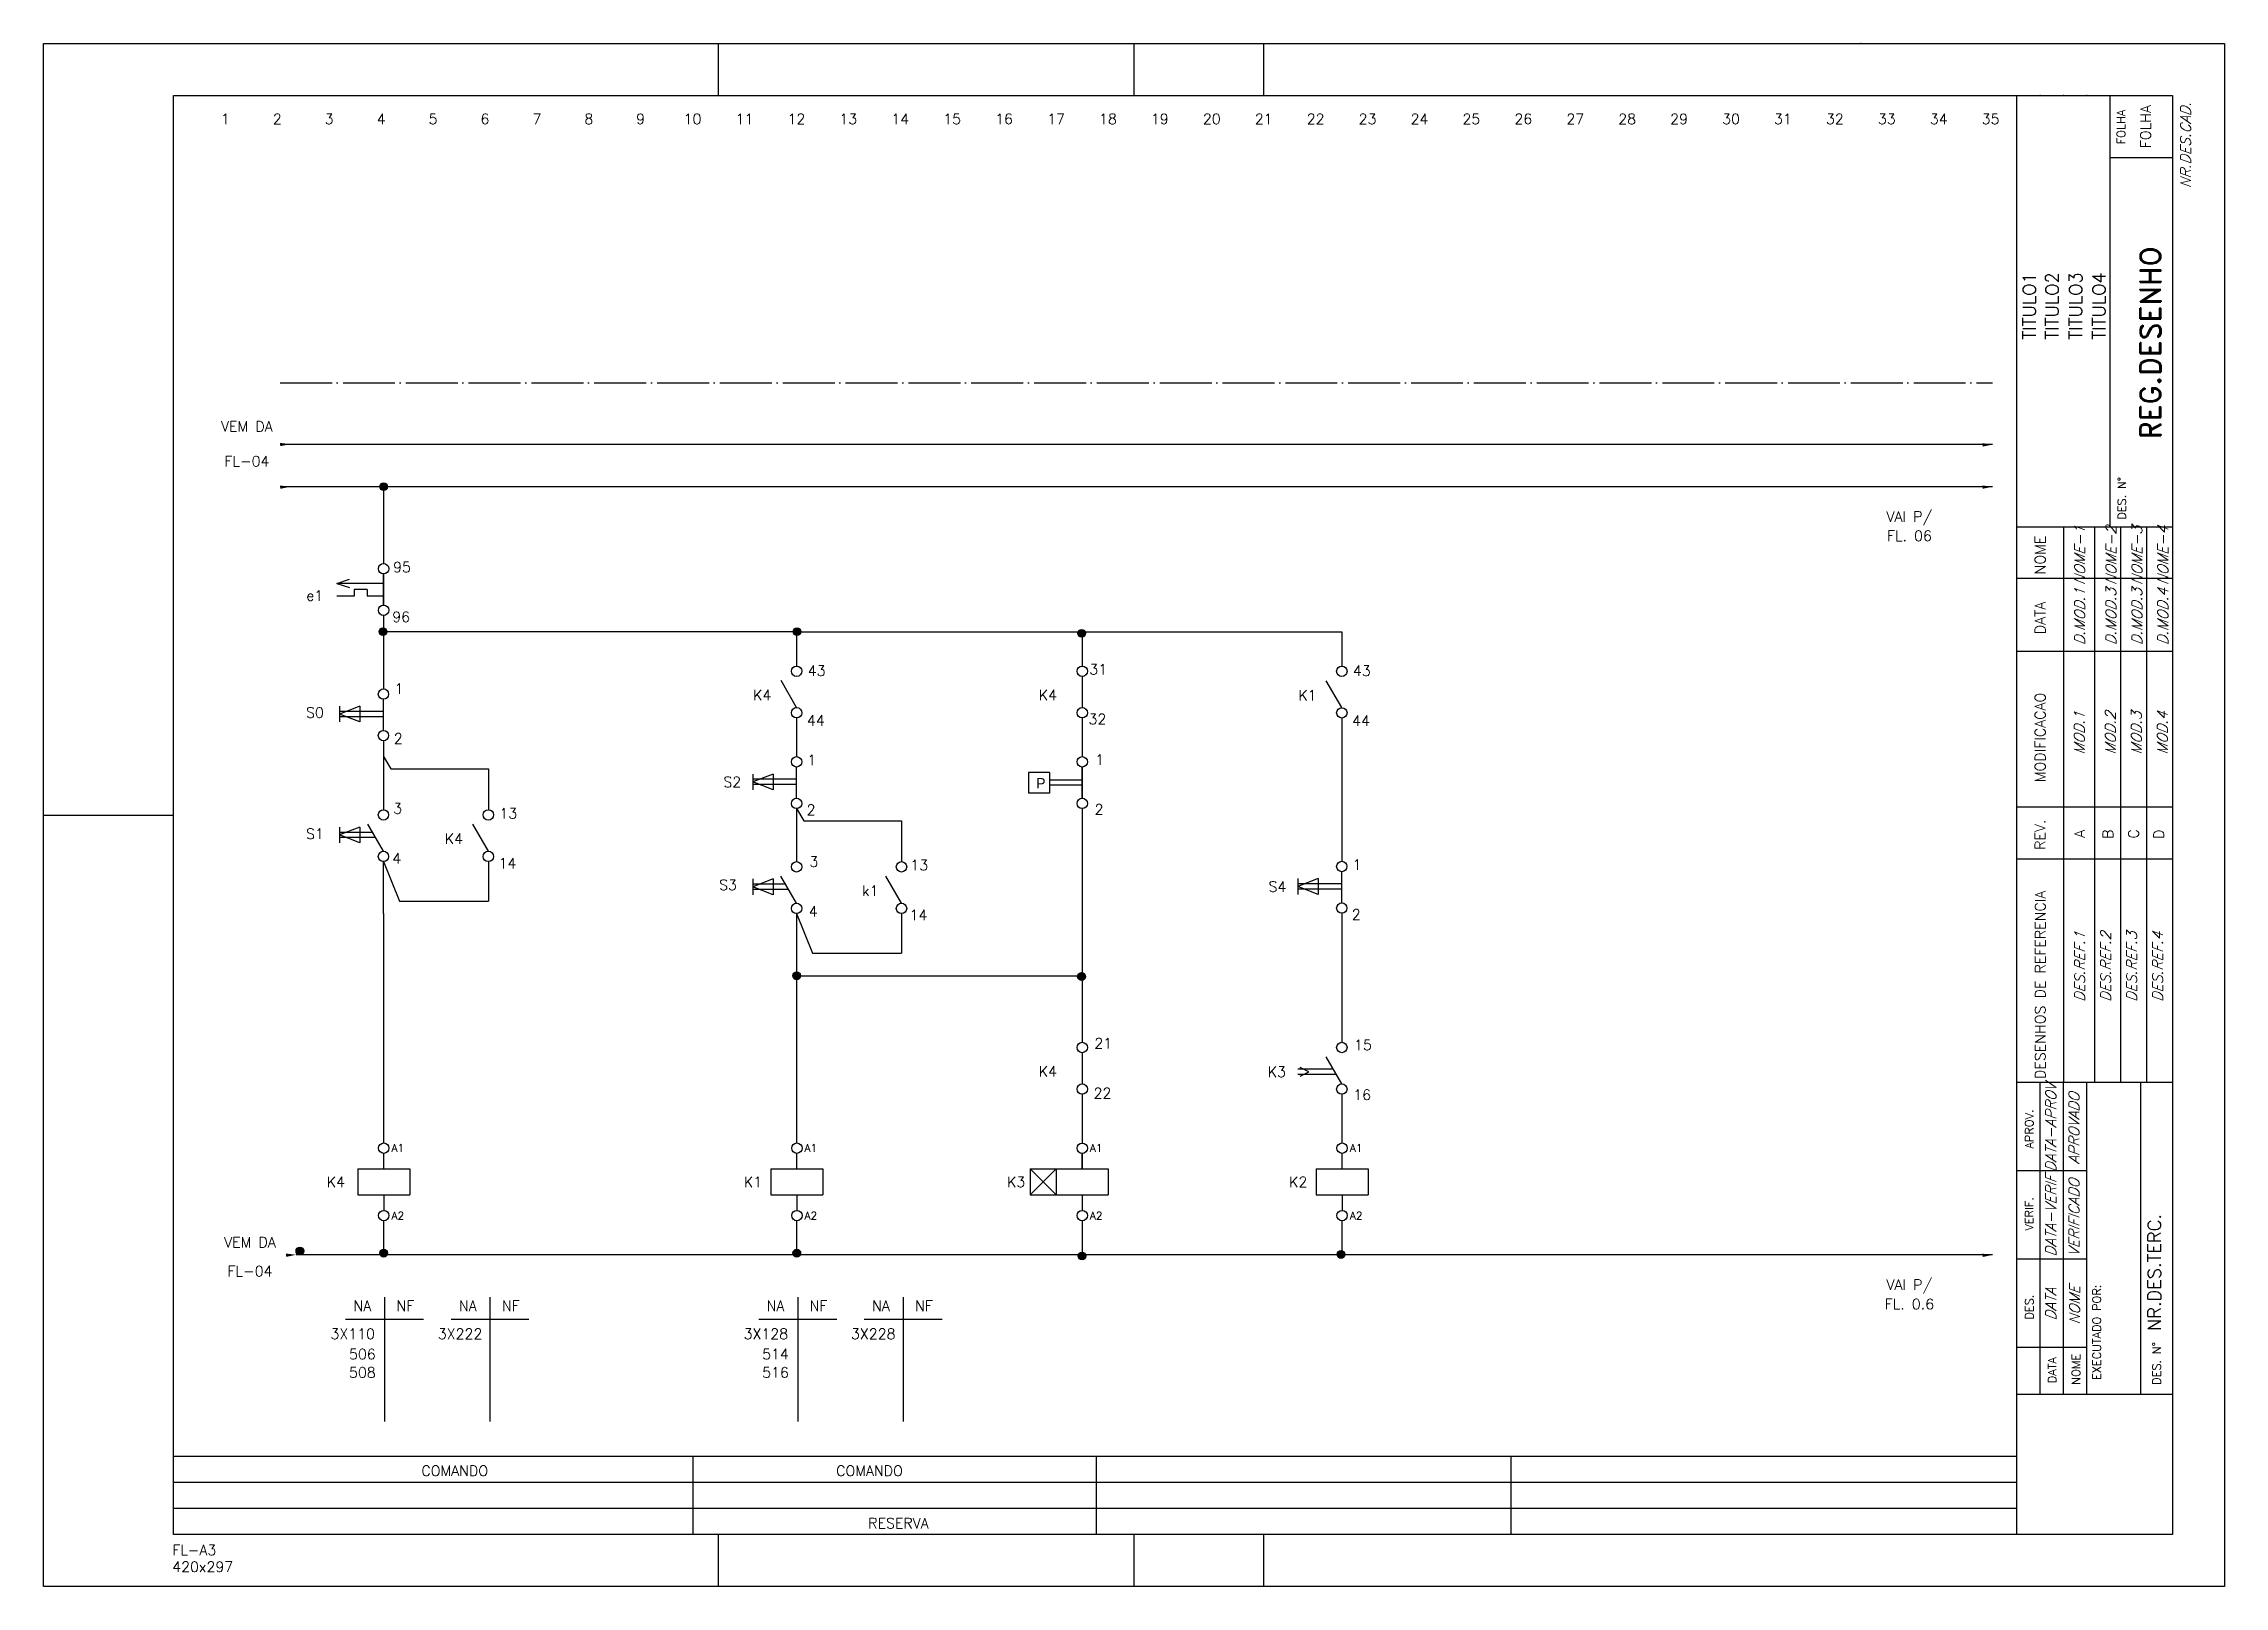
# Model space of a CAD drawing. Extents: x 0 to 420, y 5 to 302.
import ezdxf
from ezdxf.enums import TextEntityAlignment as Align

# ---------------------------------------------------------------- set-up
doc = ezdxf.new("R2010")
doc.units = 0
doc.header["$MEASUREMENT"] = 0
doc.linetypes.add('CENTRO3', pattern=[12, 10, -1, 0, -1])
doc.layers.get('0').update_dxf_attribs({"color": 1, "linetype": 'CONTINUOUS'})
for name, color, linetype in [('CARIMBO', 7, 'CONTINUOUS'), ('CENTRO3', 5, 'CENTRO3'), ('CON', 1, 'CONTINUOUS'), ('DES', 7, 'CONTINUOUS'), ('GERAL', 1, 'CONTINUOUS'), ('SIM', 1, 'CONTINUOUS'), ('TEXTO', 6, 'CONTINUOUS'), ('WIDTH', 4, 'CONTINUOUS')]:
    doc.layers.add(name, color=color, linetype=linetype)
doc.styles.add('ROMAND', font='romand')
doc.styles.add('ROMANS', font='romans')

# ---------------------------------------------------------------- blocks, each defined once
blk = doc.blocks.new('*X6')
at = {"color": 0}
for p, q in [((55.16, -82.02), (55.88, -81.3)), ((55.17, -82.19), (56.04, -81.31)), ((55.2, -81.81), (55.66, -81.34)), ((55.21, -82.32), (56.18, -81.35)), ((55.27, -82.44), (56.3, -81.41)), ((55.34, -82.54), (56.4, -81.49)), ((55.43, -82.63), (56.49, -81.58)), ((55.54, -82.7), (56.56, -81.68)), ((55.66, -82.76), (56.61, -81.8)), ((55.8, -82.79), (56.65, -81.94)), ((55.97, -82.8), (56.65, -82.12)), ((56.21, -82.73), (56.59, -82.36))]:
    blk.add_line(p, q, dxfattribs=at)
blk = doc.blocks.new('CE')
at = {"layer": 'SIM'}
blk.add_circle((0, 0), 0.75, dxfattribs=at)
blk.add_blockref('*X6', (-55.91, 82.05), dxfattribs=at)
blk = doc.blocks.new('DT')
at = {"layer": 'CON'}
for p, q in [((-8.99, 6.16), (-6.54, 6.99)), ((0, 6.16), (-8.99, 6.16)), ((-8.99, 6.16), (-6.54, 5.36)), ((-3.17, 5), (-5.67, 5)), ((-5.67, 5), (-5.67, 3.7)), ((-3.17, 5), (-3.17, 3.7)), ((-5.67, 3.7), (-9, 3.7)), ((0, 3.7), (-3.17, 3.7))]:
    blk.add_line(p, q, dxfattribs=at)
at = {"layer": 'CON', "color": 4}
blk.add_line((0, 2), (0, 8), dxfattribs=at)
at = {"layer": 'CON'}
for centre in [(0, 9), (0, 1)]:
    blk.add_circle(centre, 1, dxfattribs=at)
at = {"color": 6, "style": 'ROMANS'}
for tag, p in [('CONTATO1', (1.46, 8.31)), ('CONTATO2', (1.46, 0.3))]:
    blk.add_attdef(tag, p, '', height=1.5, dxfattribs=at)
blk.add_attdef('POSICAO', text='', height=2, dxfattribs=at).set_placement((-9.99, 4.16), align=Align.RIGHT)
blk = doc.blocks.new('PF')
at = {"layer": 'CON'}
for p, q in [((-6.32, 6.94), (-10.32, 6.94)), ((-10.32, 6.94), (-10.32, 2.94)), ((-6.32, 6.94), (-6.32, 2.94)), ((0, 5.48), (-6.32, 5.48)), ((0, 4.48), (-6.32, 4.48)), ((-6.32, 2.94), (-10.32, 2.94))]:
    blk.add_line(p, q, dxfattribs=at)
at = {"layer": 'CON', "color": 4}
blk.add_line((0, 2), (0, 8), dxfattribs=at)
at = {"layer": 'CON'}
for centre in [(0, 9), (0, 1)]:
    blk.add_circle(centre, 1, dxfattribs=at)
at = {"color": 6, "style": 'ROMANS'}
for tag, p in [('CONTATO1', (1.46, 8.31)), ('CONTATO2', (1.46, 0.3))]:
    blk.add_attdef(tag, p, '', height=1.5, dxfattribs=at)
blk.add_attdef('POSICAO', text='', height=2, dxfattribs=at).set_placement((-10.99, 4.02), align=Align.RIGHT)
at = {"layer": 'TEXTO'}
blk.add_text('P', height=2, dxfattribs=at).set_placement((-8.85, 3.88))
blk = doc.blocks.new('RTE')
at = {"layer": 'SIM'}
for p, q in [((0, 9.99), (0, 12.98)), ((-10, 9.99), (5, 9.99)), ((-5, 9.99), (-10, 4.99)), ((-10, 9.99), (-5, 4.99)), ((-10, 9.99), (-10, 4.99)), ((-5, 9.99), (-5, 4.99)), ((5, 9.99), (5, 4.99)), ((-10, 4.99), (5, 4.99)), ((0, 4.99), (0, 2))]:
    blk.add_line(p, q, dxfattribs=at)
for centre in [(0, 13.98), (0, 1)]:
    blk.add_circle(centre, 1, dxfattribs=at)
at = {"color": 6, "style": 'ROMANS'}
for tag, p in [('CONTATO1', (1.46, 13.27)), ('CONTATO2', (1.46, 0.25))]:
    blk.add_attdef(tag, p, '', height=1.5, dxfattribs=at)
blk.add_attdef('POSICAO', text='', height=2, dxfattribs=at).set_placement((-0.04, 7.55), align=Align.MIDDLE)

msp = doc.modelspace()

# ---------------------------------------------------------------- linework, layer by layer
at = {"linetype": 'Continuous'}
for p in [(384.5, 292), (389, 292), (393.5, 292)]:
    msp.add_point(p, dxfattribs=at)
at = {"layer": 'CARIMBO', "color": 4}
for p, q in [((380, 15), (380, 292)), ((398, 209), (398, 292)), ((398, 280.08), (410, 280.08)), ((380, 209), (410, 209)), ((389, 209), (389, 102)), ((410, 199), (380, 199)), ((410, 185), (380, 185)), ((410, 185), (380, 185)), ((410, 155), (380, 155)), ((410, 145), (380, 145)), ((410, 102), (380, 102)), ((384.5, 42), (384.5, 102)), ((393.5, 42), (393.5, 102)), ((403.9, 42), (403.9, 102)), ((380, 42), (410, 42))]:
    msp.add_line(p, q, dxfattribs=at)
at = {"layer": 'CARIMBO', "color": 7}
for p, q in [((395, 209), (395, 102)), ((400, 209), (400, 102)), ((405, 209), (405, 102)), ((389, 42), (389, 102))]:
    msp.add_line(p, q, dxfattribs=at)
at = {"layer": 'CENTRO3'}
msp.add_line((45.56, 236.69), (375.34, 236.69), dxfattribs=at)
at = {"layer": 'CON', "color": 4}
for p, q in [((145.03, 174.19), (142.02, 179.38)), ((250.03, 174.17), (247.02, 179.36)), ((65.45, 169.75), (65.45, 175.75)), ((145.02, 156.71), (145.02, 162.71)), ((65.45, 146.53), (62.44, 151.72)), ((85.65, 146.53), (82.64, 151.72)), ((145.02, 136.53), (142.01, 141.72)), ((165.22, 136.53), (162.21, 141.72)), ((250.02, 136.57), (250.02, 142.57))]:
    msp.add_line(p, q, dxfattribs=at)
at = {"layer": 'CON'}
for p, q in [((57, 174.44), (57, 171.41)), ((60.93, 174.44), (57, 172.92)), ((65.45, 173.42), (57, 173.42)), ((60.93, 171.41), (57, 172.92)), ((65.45, 172.42), (57, 172.42)), ((60.93, 174.44), (60.93, 171.41)), ((140.5, 161.39), (136.57, 159.88)), ((136.57, 161.39), (136.57, 158.36)), ((145.02, 160.37), (136.57, 160.37)), ((140.5, 158.36), (136.57, 159.88)), ((140.5, 161.39), (140.5, 158.36)), ((145.02, 159.37), (136.57, 159.37)), ((57, 151.18), (57, 148.15)), ((60.93, 151.18), (57, 149.67)), ((63.35, 150.16), (57, 150.16)), ((60.93, 148.15), (57, 149.67)), ((63.93, 149.16), (57, 149.16)), ((60.93, 151.18), (60.93, 148.15)), ((140.5, 141.18), (136.57, 139.67)), ((136.57, 141.18), (136.57, 138.15)), ((142.92, 140.16), (136.57, 140.16)), ((140.5, 138.15), (136.57, 139.67)), ((143.5, 139.16), (136.57, 139.16)), ((140.5, 141.18), (140.5, 138.15)), ((245.5, 141.25), (241.57, 139.74)), ((241.57, 141.25), (241.57, 138.22)), ((250.02, 140.23), (241.57, 140.23)), ((245.5, 138.22), (241.57, 139.74)), ((250.02, 139.23), (241.57, 139.23)), ((245.5, 141.25), (245.5, 138.22))]:
    msp.add_line(p, q, dxfattribs=at)
for centre in [(145.03, 181.18), (200.03, 181.18), (250.03, 181.16), (65.45, 176.78), (145.03, 173.18), (200.03, 173.18), (250.03, 173.16), (65.45, 168.78), (145.02, 163.74), (145.02, 155.74), (65.45, 153.52), (85.65, 153.52), (65.45, 145.52), (85.65, 145.52), (145.02, 143.52), (165.22, 143.52), (250.02, 143.59), (145.02, 135.52), (165.22, 135.52), (250.02, 135.59), (200.03, 108.74), (200.03, 100.74)]:
    msp.add_circle(centre, 1, dxfattribs=at)
at = {"layer": 'DES'}
for p, q in [((0, 5), (0, 302)), ((0, 5), (0, 302)), ((0, 302), (420, 302)), ((130, 292), (130, 302)), ((210, 292), (210, 302)), ((235, 292), (235, 302)), ((420, 302), (420, 5)), ((74.89, 224.82), (45.56, 224.82)), ((375.34, 224.82), (74.89, 224.82)), ((375.34, 216.7), (45.56, 216.7)), ((65.47, 216.7), (65.47, 201.92)), ((65.47, 199.92), (65.47, 193.92)), ((65.47, 191.92), (65.47, 182.18)), ((145.03, 188.75), (65.47, 188.75)), ((145.03, 188.75), (145.03, 182.18)), ((145.03, 188.75), (200.03, 188.75)), ((200.03, 188.75), (200.03, 182.18)), ((200.03, 188.75), (250.03, 188.75)), ((250.03, 188.75), (250.03, 182.16)), ((65.47, 182.18), (65.47, 177.78)), ((145.03, 172.18), (145.03, 164.74)), ((200.03, 172.18), (200.03, 164.74)), ((250.03, 172.16), (250.03, 164.74)), ((65.47, 167.78), (65.47, 164.74)), ((65.47, 164.74), (66.84, 162.36)), ((65.47, 164.74), (65.47, 154.52)), ((250.03, 164.74), (250.03, 154.74)), ((66.84, 162.36), (85.65, 162.36)), ((85.65, 162.36), (85.65, 154.52)), ((200.03, 162.74), (200.03, 156.74)), ((0, 153.5), (25, 153.5)), ((145.03, 154.74), (145.03, 144.52)), ((145.03, 154.74), (146.41, 152.36)), ((146.41, 152.36), (165.22, 152.36)), ((165.22, 152.36), (165.22, 144.52)), ((200.03, 154.74), (200.03, 109.74)), ((200.03, 154.74), (200.03, 109.74)), ((250.03, 154.74), (250.03, 144.59)), ((65.47, 144.52), (68.51, 136.92)), ((65.47, 134.52), (65.47, 144.52)), ((85.65, 144.52), (85.65, 136.92)), ((65.47, 134.52), (65.47, 90.35)), ((68.51, 136.92), (85.65, 136.92)), ((145.03, 134.52), (145.03, 90.35)), ((145.03, 134.52), (148.07, 126.92)), ((165.22, 134.52), (165.22, 126.92)), ((250.03, 134.59), (250.03, 109.74)), ((148.07, 126.92), (165.22, 126.92)), ((200.05, 122.45), (145.05, 122.45)), ((200.03, 107.74), (200.03, 101.74)), ((200.03, 99.74), (200.03, 90.35)), ((250.03, 99.74), (250.03, 90.35)), ((200.03, 88.35), (200.03, 85.36)), ((200.03, 80.36), (200.03, 77.37)), ((65.47, 75.37), (65.47, 69.12)), ((145.03, 75.37), (145.03, 69.12)), ((200.03, 75.37), (200.03, 68.81)), ((250.03, 75.37), (250.03, 68.81)), ((375.34, 68.81), (48.62, 68.81)), ((65.66, 60.7), (65.66, 36.76)), ((85.97, 60.7), (85.97, 36.76)), ((145.23, 60.7), (145.23, 36.76)), ((165.54, 60.7), (165.54, 36.76)), ((58.16, 56.41), (73.17, 56.41)), ((78.46, 56.41), (93.47, 56.41)), ((137.72, 56.41), (152.74, 56.41)), ((158.03, 56.41), (173.04, 56.41)), ((380, 30), (25, 30)), ((125.06, 30), (125.06, 15)), ((202.71, 30), (202.71, 15)), ((282.6, 30), (282.6, 15)), ((380, 25), (25, 25)), ((380, 20), (25, 20)), ((130, 5), (130, 15)), ((210, 5), (210, 15)), ((235, 5), (235, 15)), ((420, 5), (0, 5))]:
    msp.add_line(p, q, dxfattribs=at)
at = {"layer": 'DES', "color": 1}
for points in [[(45.55, 225.14), (45.58, 224.5), (47.48, 224.9)], [(373.41, 225.07), (373.44, 224.42), (375.34, 224.82)], [(45.55, 216.93), (45.58, 216.29), (47.48, 216.69)], [(373.41, 216.94), (373.44, 216.3), (375.34, 216.7)], [(46.69, 69.07), (46.72, 68.43), (48.62, 68.83)], [(373.41, 69.05), (373.44, 68.41), (375.34, 68.81)]]:
    msp.add_solid(points, dxfattribs=at)
at = {"layer": 'SIM', "color": 4}
msp.add_line((250.03, 101.74), (247.04, 106.94), dxfattribs=at)
at = {"layer": 'SIM'}
for p, q in [((248.42, 104.54), (241.57, 104.54)), ((249, 103.54), (241.57, 103.54)), ((243.66, 104.05), (242.01, 104.9)), ((242.01, 103.2), (243.66, 104.05)), ((65.51, 85.36), (65.51, 88.36)), ((145.08, 85.36), (145.08, 88.36)), ((250.08, 85.36), (250.08, 88.36)), ((60.51, 85.36), (60.51, 80.36)), ((60.51, 85.36), (70.51, 85.36)), ((70.51, 85.36), (70.51, 80.36)), ((140.08, 85.36), (150.08, 85.36)), ((140.08, 85.36), (140.08, 80.36)), ((150.08, 85.36), (150.08, 80.36)), ((245.08, 85.36), (255.08, 85.36)), ((245.08, 85.36), (245.08, 80.36)), ((255.08, 85.36), (255.08, 80.36)), ((60.51, 80.36), (70.51, 80.36)), ((65.51, 80.36), (65.51, 77.37)), ((140.08, 80.36), (150.08, 80.36)), ((145.08, 80.36), (145.08, 77.37)), ((245.08, 80.36), (255.08, 80.36)), ((250.08, 80.36), (250.08, 77.37))]:
    msp.add_line(p, q, dxfattribs=at)
for centre in [(250.03, 108.74), (250.03, 100.74), (65.51, 89.36), (145.08, 89.36), (250.08, 89.36), (65.51, 76.37), (145.08, 76.37), (250.08, 76.37)]:
    msp.add_circle(centre, 1, dxfattribs=at)
at = {"layer": 'TEXTO'}
msp.add_point((350, 302), dxfattribs=at)
at = {"layer": 'WIDTH'}
for p, q in [((25, 292), (410, 292)), ((25, 15), (25, 292)), ((410, 292), (410, 15)), ((200.03, 180.18), (200.03, 174.18)), ((200.03, 107.74), (200.03, 101.74)), ((410, 15), (25, 15))]:
    msp.add_line(p, q, dxfattribs=at)
at = {"layer": 'WIDTH', "color": 4}
for p, q in [((393.5, 85), (380, 85)), ((393.5, 68), (380, 68)), ((393.5, 51), (380, 51))]:
    msp.add_line(p, q, dxfattribs=at)

# ---------------------------------------------------------------- block references
for name, p in [('DT', (65.47, 191.92)), ('PF', (200.03, 154.74)), ('RTE', (200.03, 75.37))]:
    msp.add_blockref(name, p)
at = {"layer": 'GERAL'}
for p, rotation in [((65.49, 216.7), 224.9999999999997), ((65.35, 188.78), 225.0000000000003), ((145.1, 188.79), 225), ((199.91, 188.48), 225), ((145.03, 122.55), 224.9999999999995), ((199.9, 122.4), 224.9999999999995), ((49.36, 69.56), 224.9999999999995), ((65.49, 69.15), 224.9999999999997), ((145.05, 69.15), 224.9999999999997), ((199.99, 68.59), 224.9999999999995), ((249.87, 68.9), 224.9999999999995)]:
    msp.add_blockref('CE', p, dxfattribs=dict(at, rotation=rotation))

# ---------------------------------------------------------------- texts
at = {"color": 6, "style": 'ROMANS'}
for tag, p in [('A1', (66.97, 88.64)), ('A1', (146.54, 88.64)), ('A1', (201.5, 88.64)), ('A1', (251.54, 88.64)), ('A2', (66.97, 75.62)), ('A2', (146.54, 75.62)), ('A2', (201.5, 75.62)), ('A2', (251.54, 75.62))]:
    msp.add_attdef(tag, p, '', height=1.5, dxfattribs=at)
for tag, p in [('NA', (61.39, 59.01)), ('NF', (69.67, 59.01)), ('NA', (81.7, 59.01)), ('NF', (89.98, 59.01)), ('NA', (140.96, 59.01)), ('NF', (149.24, 59.01)), ('NA', (161.27, 59.01)), ('NF', (169.55, 59.01)), ('3X110', (59.53, 53.62)), ('3X222', (80.21, 53.62)), ('3X128', (139.1, 53.62)), ('3X228', (159.78, 53.62)), ('506', (61.39, 49.71)), ('514', (140.96, 49.71)), ('508', (61.39, 46.18)), ('516', (140.96, 46.18))]:
    msp.add_attdef(tag, text='', height=2, dxfattribs=at).set_placement(p, align=Align.MIDDLE)
at = {"layer": 'CARIMBO', "color": 6, "style": 'ROMANS'}
for s, p in [('FOLHA', (400.1, 285.94)), ('DES. N%%D', (400.25, 214.46)), ('APROV.', (382.41, 93.05)), ('VERIF.', (382.4, 76.71)), ('DES.', (382.42, 58.75)), ('EXECUTADO POR:', (395.41, 53.91)), ('DES. N%%D', (406.94, 47.91)), ('DATA', (386.83, 46.62)), ('NOME', (391.42, 46.79))]:
    msp.add_text(s, height=1.6, rotation=90, dxfattribs=at).set_placement(p, align=Align.MIDDLE)
for s, p in [('MODIFICACAO', (385.52, 159.82)), ('REV.', (385.5, 146.79)), ('A', (393.13, 149.11)), ('B', (398.56, 148.88)), ('C', (403.51, 148.95)), ('D', (408.37, 148.88)), ('DESENHOS DE REFERENCIA', (385.53, 102.67))]:
    msp.add_text(s, height=2, rotation=90, dxfattribs=at).set_placement(p)
msp.add_attdef('FOLHA', text='', height=2, rotation=90, dxfattribs=at).set_placement((405.83, 286.03), align=Align.CENTER)
at = {"layer": 'CARIMBO', "color": 6, "style": 'ROMANS', "oblique": 20}
msp.add_attdef('NR.DES.CAD.', text='', height=2, rotation=90, dxfattribs=at).set_placement((413.53, 290.68), align=Align.RIGHT)
at = {"layer": 'CARIMBO', "color": 4, "style": 'ROMAND'}
msp.add_attdef('REG.DESENHO', text='', height=4, rotation=90, dxfattribs=at).set_placement((407.75, 244.4), align=Align.CENTER)
at = {"layer": 'CARIMBO', "color": 1, "style": 'ROMANS'}
for tag, p in [('TITULO1', (383.66, 251.49)), ('TITULO2', (388.08, 251.49)), ('TITULO3', (392.6, 251.49)), ('TITULO4', (397.09, 251.49))]:
    msp.add_attdef(tag, text='', height=2.5, rotation=90, dxfattribs=at).set_placement(p, align=Align.CENTER)
at = {"layer": 'CARIMBO', "color": 6, "style": 'ROMANS', "oblique": 20}
for tag, p in [('MOD.1', (393.06, 169.27)), ('MOD.2', (399.06, 169.27)), ('MOD.3', (404.06, 169.27)), ('MOD.4', (409.06, 169.27)), ('DES.REF.1', (393.15, 124.26)), ('DES.REF.2', (398.15, 124.26)), ('DES.REF.3', (403.15, 124.26)), ('DES.REF.4', (408.15, 124.26)), ('DATA-APROV', (387.58, 93.28)), ('APROVADO', (392.04, 93.15)), ('DATA-VERIF', (387.58, 76.33)), ('VERIFICADO', (392.04, 75.99)), ('NOME', (392.14, 59.13)), ('DATA', (387.58, 59.31))]:
    msp.add_attdef(tag, text='', height=2, rotation=90, dxfattribs=at).set_placement(p, align=Align.CENTER)
at = {"layer": 'CARIMBO', "color": 1, "style": 'ROMANS'}
msp.add_attdef('NR.DES.TERC.', (407.75, 54.19), '', height=2.5, rotation=90, dxfattribs=at)
at = {"layer": 'TEXTO', "style": 'ROMANS'}
for s, p in [('1', (35, 287.5)), ('2', (45, 287.5)), ('3', (55, 287.5)), ('4', (65, 287.5)), ('5', (75, 287.5)), ('6', (85, 287.5)), ('7', (95, 287.5)), ('8', (105, 287.5)), ('9', (114.98, 287.5)), ('10', (124.98, 287.5)), ('11', (134.98, 287.5)), ('12', (144.98, 287.5)), ('13', (154.98, 287.5)), ('14', (164.98, 287.5)), ('15', (174.98, 287.5)), ('16', (184.98, 287.5)), ('17', (194.98, 287.5)), ('18', (204.98, 287.5)), ('19', (214.98, 287.5)), ('20', (224.98, 287.5)), ('21', (234.98, 287.5)), ('22', (244.98, 287.5)), ('23', (254.98, 287.5)), ('24', (264.98, 287.5)), ('25', (274.98, 287.5)), ('26', (284.98, 287.5)), ('27', (294.98, 287.5)), ('28', (304.98, 287.5)), ('29', (314.98, 287.5)), ('30', (324.98, 287.5)), ('31', (334.98, 287.5)), ('32', (344.98, 287.5)), ('33', (354.98, 287.5)), ('34', (364.98, 287.5)), ('35', (374.98, 287.5))]:
    msp.add_text(s, height=2, dxfattribs=at).set_placement(p, align=Align.MIDDLE)
for s, p in [('VEM DA', (39.15, 227.3)), ('FL-04', (39.15, 220.61)), ('VAI P/', (359.34, 209.95)), ('FL. 06', (359.34, 206.24)), ('e1', (52.21, 194.74)), ('VEM DA', (39.75, 70.25)), ('FL-04', (39.75, 64.68)), ('VAI P/', (359.34, 62.06)), ('FL. 0.6', (359.34, 58.35)), ('COMANDO', (79.18, 26.26)), ('COMANDO', (159.06, 26.26)), ('RESERVA', (164.64, 16.16))]:
    msp.add_text(s, height=2, dxfattribs=at).set_placement(p, align=Align.CENTER)
at = {"layer": 'TEXTO', "color": 6, "style": 'ROMANS'}
for s, p in [('NOME', (385.52, 199.81)), ('DATA', (385.52, 188.31))]:
    msp.add_text(s, height=2, rotation=90, dxfattribs=at).set_placement(p)
at = {"layer": 'TEXTO', "style": 'ROMANS'}
for s, p in [('95', (67.29, 200.23)), ('96', (67.15, 190.64)), ('43', (147.16, 180.28)), ('31', (201.38, 180.55)), ('43', (252.16, 180.26)), ('1', (67.59, 176.82)), ('K4', (136.65, 175.58)), ('K4', (191.65, 175.58)), ('K1', (241.65, 175.56)), ('S0', (50.54, 172.21)), ('44', (147.02, 170.69)), ('32', (201.24, 170.96)), ('44', (252.02, 170.67)), ('2', (67.45, 167.23)), ('1', (147.09, 163.08)), ('1', (202.55, 163.17)), ('S2', (130.92, 158.85)), ('3', (67.31, 153.75)), ('2', (146.95, 153.49)), ('2', (202.41, 153.58)), ('13', (87.77, 152.81)), ('S1', (50.54, 148.89)), ('K4', (77.27, 147.92)), ('4', (67.16, 144.16)), ('14', (87.63, 143.22)), ('3', (147.49, 143.52)), ('13', (166.92, 142.85)), ('1', (252.09, 142.94)), ('S3', (130.11, 139.04)), ('k1', (157.6, 137.92)), ('S4', (235.92, 138.71)), ('4', (147.35, 133.93)), ('14', (166.78, 133.26)), ('2', (251.95, 133.34)), ('21', (202.36, 108.54)), ('15', (252.37, 108.24)), ('K4', (191.65, 103.13)), ('K3', (235.75, 103.06)), ('22', (202.22, 98.95)), ('16', (252.23, 98.64)), ('K4', (54.53, 81.87)), ('K1', (134.88, 81.87)), ('K3', (185.54, 81.87)), ('K2', (239.88, 81.87)), ('FL-A3', (24.77, 11)), ('420x297', (24.77, 7.77))]:
    msp.add_text(s, height=2, dxfattribs=at).set_placement(p)
at = {"layer": 'TEXTO', "color": 6, "style": 'ROMANS', "oblique": 20}
for tag, p in [('NOME-1', (393.15, 203.44)), ('NOME-2', (399.15, 203.44)), ('NOME-3', (404.15, 203.44)), ('NOME-4', (409.15, 203.44)), ('D.MOD.3', (399.15, 191.69)), ('D.MOD.3', (404.15, 191.69)), ('D.MOD.1', (393.15, 191.69)), ('D.MOD.4', (409.15, 191.69))]:
    msp.add_attdef(tag, text='', height=2, rotation=90, dxfattribs=at).set_placement(p, align=Align.CENTER)

doc.saveas('drawing.dxf')
